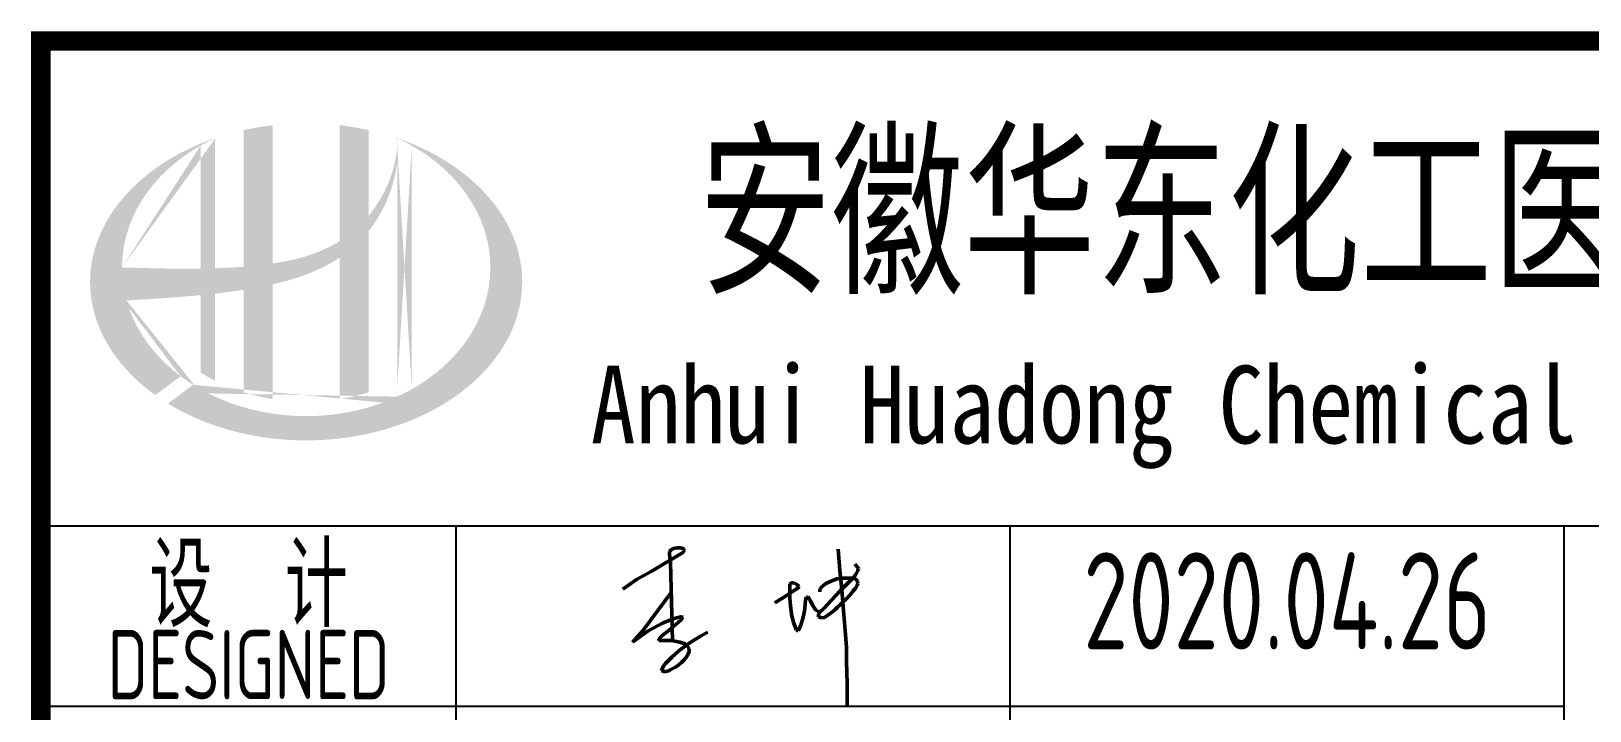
# Model space of a CAD drawing. Extents: x 1151645 to 1632247, y -116298 to 25377.
# Drawn here: x 1408196 to 1413823, y -96415 to -93963 of the extents above; entities that cross this region are included whole.
import ezdxf
from ezdxf.enums import TextEntityAlignment as Align

# ---------------------------------------------------------------- set-up
doc = ezdxf.new("R2010")
doc.units = 0
doc.header["$LTSCALE"] = 1000
doc.header["$MEASUREMENT"] = 0
doc.linetypes.add('2', pattern=[18.5, 12, -3, 0.5, -3])
doc.layers.get('0').update_dxf_attribs({"linetype": 'CONTINUOUS'})
doc.styles.add('AHD', font='sceie.shx', dxfattribs={"width": 0.7, "bigfont": 'sceic.shx'})
doc.styles.add('ECEC_TQ_S', font='')
doc.styles.add('sceie', font='sceie.shx', dxfattribs={"width": 0.7, "bigfont": 'sceic.shx'})
doc.styles.get('ECEC_TQ_S').set_extended_font_data('SimSun')

# ---------------------------------------------------------------- blocks, each defined once
blk = doc.blocks.new('qm')
at = {"lineweight": 50}
for p, q in [((-943370.6, -984436), (-943386.4, -984438.4)), ((-943358.3, -984436), (-943370.6, -984436)), ((-943347.6, -984439), (-943358.3, -984436)), ((-943465.8, -984521.4), (-943349.4, -984450.5)), ((-943396.1, -984445.4), (-943398.8, -984448.7)), ((-943398.8, -984448.7), (-943398.8, -984459)), ((-943398.8, -984459), (-943396.1, -984488.1)), ((-943386.4, -984438.4), (-943396.1, -984445.4)), ((-943396.1, -984488.1), (-943388.7, -984770.8)), ((-943349.4, -984450.5), (-943345.2, -984444.2)), ((-943345.2, -984444.2), (-943347.6, -984439)), ((-942790.9, -984440.7), (-942784.5, -984517.7)), ((-943547.1, -984570.6), (-943518.6, -984549.7)), ((-943518.6, -984549.7), (-943465.8, -984521.4)), ((-942815.2, -984555.8), (-942795.5, -984547)), ((-942795.5, -984547), (-942776.7, -984545.2)), ((-942784.5, -984517.7), (-942777.6, -984585.2)), ((-942776.7, -984545.2), (-942759.3, -984544.3)), ((-942759.3, -984544.3), (-942749.6, -984544.3)), ((-942752.8, -984559.9), (-942732.9, -984539.7)), ((-942749.6, -984544.3), (-942735.7, -984544.7)), ((-942735.7, -984544.7), (-942730, -984545.5)), ((-942732.9, -984539.7), (-942725.5, -984529.5)), ((-942718.3, -984507.7), (-942730.2, -984494.8)), ((-942730, -984545.5), (-942723.8, -984550.4)), ((-942725.5, -984529.5), (-942719.1, -984516.7)), ((-942723.8, -984550.4), (-942720.8, -984557)), ((-942719.1, -984516.7), (-942717.3, -984511)), ((-942717.3, -984511), (-942718.3, -984507.7)), ((-943568.4, -984584.4), (-943547.1, -984570.6)), ((-943393.3, -984596.7), (-943493.3, -984731.8)), ((-942978.2, -984608), (-942959.2, -984595.7)), ((-942960.5, -984562), (-942964.8, -984565.1)), ((-942964.8, -984565.1), (-942964.8, -984617.8)), ((-942950, -984562), (-942960.5, -984562)), ((-942959.2, -984595.7), (-942938.6, -984581.8)), ((-942941.4, -984566.4), (-942950, -984562)), ((-942930.9, -984574.6), (-942941.4, -984566.4)), ((-942938.6, -984581.8), (-942930.9, -984574.6)), ((-942857.2, -984594.1), (-942856.4, -984584.4)), ((-942856.4, -984584.4), (-942848.4, -984575.4)), ((-942848.4, -984575.4), (-942834.4, -984564.4)), ((-942834.4, -984564.4), (-942815.2, -984555.8)), ((-942814.3, -984623.8), (-942783, -984590.7)), ((-942783, -984590.7), (-942752.8, -984559.9)), ((-942777.6, -984585.2), (-942772.2, -984646.7)), ((-942742.2, -984598.4), (-942749.8, -984607.7)), ((-942736.3, -984591.1), (-942742.2, -984598.4)), ((-942730.4, -984584.2), (-942736.3, -984591.1)), ((-942725.6, -984577.1), (-942730.4, -984584.2)), ((-942722.2, -984570.7), (-942725.6, -984577.1)), ((-942719.7, -984563.8), (-942722.2, -984570.7)), ((-942720.8, -984557), (-942719.7, -984563.8)), ((-943018.8, -984634.4), (-942999.9, -984622.2)), ((-942999.9, -984622.2), (-942978.2, -984608)), ((-942964.8, -984617.8), (-942962.1, -984644.3)), ((-942962.1, -984644.3), (-942958.8, -984675)), ((-942912.2, -984664.1), (-942909.6, -984639.3)), ((-942909.6, -984639.3), (-942907.9, -984623.6)), ((-942907.9, -984623.6), (-942904.7, -984613.7)), ((-942904.7, -984613.7), (-942900.5, -984610.6)), ((-942900.5, -984610.6), (-942892.1, -984623.8)), ((-942892.1, -984623.8), (-942882.9, -984641.9)), ((-942882.9, -984641.9), (-942871.2, -984660.5)), ((-942871.2, -984660.5), (-942856.6, -984667.4)), ((-942855.7, -984666.2), (-942842.5, -984654.6)), ((-942842.5, -984654.6), (-942814.3, -984623.8)), ((-942802.7, -984658.6), (-942815.9, -984670.1)), ((-942792.4, -984649.6), (-942802.7, -984658.6)), ((-942781.5, -984639.7), (-942792.4, -984649.6)), ((-942772.3, -984630.7), (-942781.5, -984639.7)), ((-942761.4, -984620.1), (-942772.3, -984630.7)), ((-942772.2, -984646.7), (-942766.2, -984719.5)), ((-942749.8, -984607.7), (-942761.4, -984620.1)), ((-943476, -984734.3), (-943425.2, -984707.2)), ((-943425.2, -984707.2), (-943382.4, -984690.6)), ((-943357.6, -984694.6), (-943400.6, -984732)), ((-943382.4, -984690.6), (-943355, -984683.3)), ((-943350.7, -984686.1), (-943357.6, -984694.6)), ((-943355, -984683.3), (-943350.7, -984686.1)), ((-942958.8, -984675), (-942951.1, -984704.5)), ((-942951.1, -984704.5), (-942940.7, -984732.2)), ((-942935, -984735.3), (-942925, -984714.3)), ((-942925, -984714.3), (-942916.9, -984685.4)), ((-942916.9, -984685.4), (-942912.2, -984664.1)), ((-942860.9, -984673.9), (-942855.7, -984666.2)), ((-942860.9, -984684.9), (-942860.9, -984673.9)), ((-942850.6, -984688.5), (-942860.9, -984684.9)), ((-942840.3, -984686.5), (-942850.6, -984688.5)), ((-942827.9, -984678.2), (-942840.3, -984686.5)), ((-942815.9, -984670.1), (-942827.9, -984678.2)), ((-943493.3, -984731.8), (-943532.7, -984775.8)), ((-943532.7, -984775.8), (-943476, -984734.3)), ((-943426.7, -984752.5), (-943437.7, -984764.8)), ((-943437.7, -984764.8), (-943437.7, -984770)), ((-943437.7, -984770), (-943392.9, -984770)), ((-943400.6, -984732), (-943426.7, -984752.5)), ((-943392.9, -984770), (-943380.2, -984772.5)), ((-943380.2, -984772.5), (-943361.5, -984776)), ((-943328.1, -984779), (-943287.8, -984753.7)), ((-943287.8, -984753.7), (-943261.2, -984739.1)), ((-942940.7, -984732.2), (-942935, -984735.3)), ((-942766.2, -984719.5), (-942760.9, -984794)), ((-943413.6, -984852.5), (-943391, -984829.4)), ((-943391, -984829.4), (-943365.3, -984806.5)), ((-943365.3, -984806.5), (-943328.1, -984779)), ((-943361.5, -984776), (-943344.6, -984782.3)), ((-943344.6, -984782.3), (-943334.6, -984788.5)), ((-943333, -984820.9), (-943340.3, -984832.4)), ((-943334.6, -984788.5), (-943328.5, -984800.6)), ((-943328.5, -984809.7), (-943333, -984820.9)), ((-943328.5, -984800.6), (-943328.5, -984809.7)), ((-942760.9, -984794), (-942760.9, -984848.2)), ((-943427.9, -984878.6), (-943422.3, -984863.8)), ((-943424, -984881), (-943427.9, -984878.6)), ((-943412.8, -984881), (-943424, -984881)), ((-943422.3, -984863.8), (-943413.6, -984852.5)), ((-943401.6, -984879.3), (-943412.8, -984881)), ((-943397, -984875.8), (-943401.6, -984879.3)), ((-943387.2, -984871.2), (-943397, -984875.8)), ((-943377.6, -984865.5), (-943387.2, -984871.2)), ((-943364.9, -984856.8), (-943377.6, -984865.5)), ((-943354.6, -984848.2), (-943364.9, -984856.8)), ((-943347.5, -984841), (-943354.6, -984848.2)), ((-943340.3, -984832.4), (-943347.5, -984841)), ((-942760.9, -984848.2), (-942758, -984923.5)), ((-942758, -984923.5), (-942758, -985007.1))]:
    blk.add_line(p, q, dxfattribs=at)
at = {"style": 'sceie', "width": 0.8}
for p in [(-941169.6, -984626.3), (-941208.7, -985276.9), (-941182.6, -985940.5), (-941143.6, -986591.1), (-941130.5, -987189.7)]:
    blk.add_attdef('2020.04.26', text='', height=350, dxfattribs=at).set_placement(p, align=Align.MIDDLE)

msp = doc.modelspace()

# ---------------------------------------------------------------- hatches: boundary and pattern name
h = msp.add_hatch(color=256)
edge = h.paths.add_edge_path()
edge.add_spline(control_points=[(1409067.7, -94876.4), (1409073.8, -94875.1), (1409079.9, -94873.6), (1409129, -94861.8), (1409171.5, -94848.8), (1409246.5, -94817.6), (1409279.5, -94800.7), (1409310.3, -94780.1)], knot_values=[61.629012, 61.629012, 61.629012, 61.629012, 63.330431, 63.330431, 75.353634, 75.353634, 85.398649, 85.398649, 85.398649, 85.398649], degree=3, periodic=0)
edge.add_line((1409310.3, -94780.1), (1409310.3, -95290.3))
edge.add_spline(control_points=[(1409310.3, -95290.3), (1409327.5, -95287.6), (1409344.5, -95284.2), (1409379.3, -95276.2), (1409397, -95271.4), (1409414.3, -95265.9)], knot_values=[4.908456, 4.908456, 4.908456, 4.908456, 4.992821, 4.992821, 5.083034, 5.083034, 5.083034, 5.083034], degree=3, periodic=0)
edge.add_line((1409414.3, -95265.9), (1409414.3, -94684.5))
edge.add_spline(control_points=[(1409414.3, -94684.5), (1409423, -94673.5), (1409431.2, -94662.2), (1409457.3, -94622.5), (1409472.9, -94592.6), (1409502.2, -94519.8), (1409513.4, -94476), (1409518.1, -94430.7), (1409518.2, -94429.4), (1409518.3, -94428.1)], knot_values=[97.991744, 97.991744, 97.991744, 97.991744, 101.64219, 101.64219, 110.337975, 110.337975, 121.934322, 121.934322, 122.270691, 122.270691, 122.270691, 122.270691], degree=3, periodic=0)
edge.add_line((1409518.3, -94428.1), (1409518.3, -94357.7))
edge.add_spline(control_points=[(1409518.3, -94357.7), (1409518.2, -94365.3), (1409517.9, -94373), (1409517.3, -94380.7)], knot_values=[126.194075, 126.194075, 126.194075, 126.194075, 128.396762, 128.396762, 128.396762, 128.396762], degree=3, periodic=0)
edge.add_spline(control_points=[(1409517.3, -94380.7), (1409516.9, -94386.9), (1409516.2, -94393.1), (1409515.5, -94399.3)], knot_values=[124.417049, 124.417049, 124.417049, 124.417049, 126.194075, 126.194075, 126.194075, 126.194075], degree=3, periodic=0)
edge.add_spline(control_points=[(1409515.5, -94399.3), (1409514.3, -94408.5), (1409512.8, -94417.6), (1409511.1, -94426.7)], knot_values=[121.80529, 121.80529, 121.80529, 121.80529, 124.417049, 124.417049, 124.417049, 124.417049], degree=3, periodic=0)
edge.add_spline(control_points=[(1409511.1, -94426.7), (1409508.7, -94438.8), (1409505.7, -94451), (1409502.3, -94463)], knot_values=[118.31574, 118.31574, 118.31574, 118.31574, 121.80529, 121.80529, 121.80529, 121.80529], degree=3, periodic=0)
edge.add_spline(control_points=[(1409502.3, -94463), (1409498.7, -94475.1), (1409494.7, -94487.1), (1409490.2, -94499)], knot_values=[114.795988, 114.795988, 114.795988, 114.795988, 118.31574, 118.31574, 118.31574, 118.31574], degree=3, periodic=0)
edge.add_spline(control_points=[(1409490.2, -94499), (1409485.7, -94510.7), (1409480.7, -94522.2), (1409475.3, -94533.5)], knot_values=[111.329641, 111.329641, 111.329641, 111.329641, 114.795988, 114.795988, 114.795988, 114.795988], degree=3, periodic=0)
edge.add_spline(control_points=[(1409475.3, -94533.5), (1409469.7, -94545.1), (1409463.7, -94556.4), (1409457.3, -94567.5)], knot_values=[107.79529, 107.79529, 107.79529, 107.79529, 111.329641, 111.329641, 111.329641, 111.329641], degree=3, periodic=0)
edge.add_spline(control_points=[(1409457.3, -94567.5), (1409451, -94578.3), (1409444.2, -94588.9), (1409437.1, -94599.2)], knot_values=[104.343579, 104.343579, 104.343579, 104.343579, 107.79529, 107.79529, 107.79529, 107.79529], degree=3, periodic=0)
edge.add_spline(control_points=[(1409437.1, -94599.2), (1409429.9, -94609.5), (1409422.3, -94619.6), (1409414.3, -94629.3)], knot_values=[100.8507, 100.8507, 100.8507, 100.8507, 104.343579, 104.343579, 104.343579, 104.343579], degree=3, periodic=0)
edge.add_line((1409414.3, -94629.3), (1409414.3, -94320))
edge.add_spline(control_points=[(1409414.3, -94320), (1409380.3, -94312.4), (1409345.5, -94306.6), (1409310.3, -94302.5)], knot_values=[4.423999, 4.423999, 4.423999, 4.423999, 4.558741, 4.558741, 4.558741, 4.558741], degree=3, periodic=0)
edge.add_line((1409310.3, -94302.5), (1409310.3, -94720.6))
edge.add_spline(control_points=[(1409310.3, -94720.6), (1409238.4, -94765.2), (1409154.2, -94788.4), (1409067.7, -94801.4)], knot_values=[63.246215, 63.246215, 63.246215, 63.246215, 87.689124, 87.689124, 87.689124, 87.689124], degree=3, periodic=0)
edge.add_line((1409067.7, -94801.4), (1409067.7, -94302.5))
edge.add_spline(control_points=[(1409067.7, -94302.5), (1409032.5, -94306.6), (1408997.7, -94312.4), (1408963.7, -94320)], knot_values=[4.866038, 4.866038, 4.866038, 4.866038, 5.000777, 5.000777, 5.000777, 5.000777], degree=3, periodic=0)
edge.add_line((1408963.7, -94320), (1408963.7, -94812.8))
edge.add_spline(control_points=[(1408963.7, -94812.8), (1408962, -94813), (1408927, -94815.6), (1408892.4, -94817.4), (1408859.7, -94818.4)], knot_values=[43.657356, 43.657356, 43.657356, 43.657356, 44.134253, 53.497092, 53.497092, 53.497092, 53.497092], degree=3, periodic=0)
edge.add_line((1408859.7, -94818.4), (1408859.7, -94349.3))
edge.add_spline(control_points=[(1408859.7, -94349.3), (1408842.6, -94355.1), (1408825.9, -94361.4), (1408809.5, -94368.1)], knot_values=[5.14157, 5.14157, 5.14157, 5.14157, 5.212921, 5.212921, 5.212921, 5.212921], degree=3, periodic=0)
edge.add_spline(control_points=[(1408809.5, -94368.1), (1408802.6, -94371), (1408795.7, -94373.9), (1408763.5, -94388.1), (1408739, -94400.3), (1408715.5, -94413.5)], knot_values=[5.212921, 5.212921, 5.212921, 5.212921, 5.24296, 5.24296, 5.355623, 5.355623, 5.355623, 5.355623], degree=3, periodic=0)
edge.add_spline(control_points=[(1408715.5, -94413.5), (1408700.6, -94421.9), (1408686.1, -94430.6), (1408672.1, -94439.7)], knot_values=[5.355623, 5.355623, 5.355623, 5.355623, 5.426974, 5.426974, 5.426974, 5.426974], degree=3, periodic=0)
edge.add_spline(control_points=[(1408672.1, -94439.7), (1408664.7, -94444.5), (1408657.5, -94449.5), (1408644, -94458.9), (1408637.7, -94463.5), (1408631.6, -94468.1)], knot_values=[5.426974, 5.426974, 5.426974, 5.426974, 5.464765, 5.464765, 5.498325, 5.498325, 5.498325, 5.498325], degree=3, periodic=0)
edge.add_spline(control_points=[(1408631.6, -94468.1), (1408605.5, -94487.6), (1408581.4, -94508.5), (1408559.6, -94530.5)], knot_values=[5.498325, 5.498325, 5.498325, 5.498325, 5.641027, 5.641027, 5.641027, 5.641027], degree=3, periodic=0)
edge.add_spline(control_points=[(1408559.6, -94530.5), (1408552.6, -94537.5), (1408545.8, -94544.6), (1408525.4, -94567.2), (1408512.5, -94583), (1408500.7, -94599.2)], knot_values=[5.641027, 5.641027, 5.641027, 5.641027, 5.686569, 5.686569, 5.783729, 5.783729, 5.783729, 5.783729], degree=3, periodic=0)
edge.add_spline(control_points=[(1408500.7, -94599.2), (1408485.6, -94620), (1408472.3, -94641.4), (1408459.2, -94666.4), (1408457.5, -94669.5), (1408456, -94672.7)], knot_values=[5.783729, 5.783729, 5.783729, 5.783729, 5.908374, 5.908374, 5.92643, 5.92643, 5.92643, 5.92643], degree=3, periodic=0)
edge.add_spline(control_points=[(1408456, -94672.7), (1408443.5, -94697.8), (1408433.5, -94723.5), (1408425.9, -94749.4)], knot_values=[5.92643, 5.92643, 5.92643, 5.92643, 6.069132, 6.069132, 6.069132, 6.069132], degree=3, periodic=0)
edge.add_spline(control_points=[(1408425.9, -94749.4), (1408422.7, -94760.5), (1408420, -94771.7), (1408414.6, -94797.8), (1408412.3, -94812.9), (1408410.9, -94827.9)], knot_values=[6.069132, 6.069132, 6.069132, 6.069132, 6.130179, 6.130179, 6.211834, 6.211834, 6.211834, 6.211834], degree=3, periodic=0)
edge.add_spline(control_points=[(1408410.9, -94827.9), (1408409.6, -94841.1), (1408409, -94854.3), (1408409, -94867.5)], knot_values=[6.211834, 6.211834, 6.211834, 6.211834, 6.283185, 6.283185, 6.283185, 6.283185], degree=3, periodic=0)
edge.add_spline(control_points=[(1408409, -94867.5), (1408409, -94876.8), (1408409.3, -94886.1), (1408409.9, -94895.5)], knot_values=[6.283185, 6.283185, 6.283185, 6.283185, 6.333655, 6.333655, 6.333655, 6.333655], degree=3, periodic=0)
edge.add_spline(control_points=[(1408409.9, -94895.5), (1408411.2, -94914.1), (1408413.7, -94932.7), (1408417.5, -94951.2)], knot_values=[6.333655, 6.333655, 6.333655, 6.333655, 6.434594, 6.434594, 6.434594, 6.434594], degree=3, periodic=0)
edge.add_spline(control_points=[(1408417.5, -94951.2), (1408417.7, -94952.5), (1408418, -94953.7), (1408421.9, -94972.2), (1408426.7, -94989.4), (1408432.5, -95006.4)], knot_values=[6.434594, 6.434594, 6.434594, 6.434594, 6.441278, 6.441278, 6.535532, 6.535532, 6.535532, 6.535532], degree=3, periodic=0)
edge.add_spline(control_points=[(1408432.5, -95006.4), (1408438.8, -95024.6), (1408446.3, -95042.7), (1408455, -95060.4)], knot_values=[6.535532, 6.535532, 6.535532, 6.535532, 6.636471, 6.636471, 6.636471, 6.636471], degree=3, periodic=0)
edge.add_spline(control_points=[(1408455, -95060.4), (1408457.3, -95064.9), (1408459.5, -95069.4), (1408468.9, -95087), (1408476.6, -95100.1), (1408484.9, -95112.9)], knot_values=[6.636471, 6.636471, 6.636471, 6.636471, 6.661894, 6.661894, 6.73741, 6.73741, 6.73741, 6.73741], degree=3, periodic=0)
edge.add_spline(control_points=[(1408484.9, -95112.9), (1408496.1, -95130.1), (1408508.5, -95146.9), (1408522, -95163.2)], knot_values=[6.73741, 6.73741, 6.73741, 6.73741, 6.838349, 6.838349, 6.838349, 6.838349], degree=3, periodic=0)
edge.add_spline(control_points=[(1408522, -95163.2), (1408527.9, -95170.4), (1408534.1, -95177.5), (1408548.6, -95193.4), (1408557.2, -95202.3), (1408566, -95210.9)], knot_values=[6.838349, 6.838349, 6.838349, 6.838349, 6.88251, 6.88251, 6.939288, 6.939288, 6.939288, 6.939288], degree=3, periodic=0)
edge.add_spline(control_points=[(1408566, -95210.9), (1408581.8, -95226.3), (1408598.7, -95241.1), (1408616.6, -95255.3)], knot_values=[6.939288, 6.939288, 6.939288, 6.939288, 7.040227, 7.040227, 7.040227, 7.040227], degree=3, periodic=0)
edge.add_spline(control_points=[(1408616.6, -95255.3), (1408625.5, -95262.4), (1408634.7, -95269.3), (1408644.2, -95276.1)], knot_values=[7.040227, 7.040227, 7.040227, 7.040227, 7.090696, 7.090696, 7.090696, 7.090696], degree=3, periodic=0)
edge.add_line((1408644.2, -95276.1), (1408735.3, -95207.7))
edge.add_ellipse((1409189, -94815.5), major_axis=(665, 0), ratio=0.806676, start_angle=192.819, end_angle=226.9853, ccw=False)
edge.add_spline(control_points=[(1408540.5, -94934.5), (1408564.6, -94933), (1408588.7, -94931.6), (1408677.3, -94926.1), (1408742.2, -94921.7), (1408807.7, -94915.4)], knot_values=[11.398263, 11.398263, 11.398263, 11.398263, 18.40729, 18.40729, 37.18094, 37.18094, 37.18094, 37.18094], degree=3, periodic=0)
edge.add_line((1408807.7, -94915.4), (1408807.7, -95194.5))
edge.add_spline(control_points=[(1408807.7, -95194.5), (1408811.2, -95196.7), (1408814.8, -95198.9), (1408831.8, -95209.1), (1408845.5, -95216.7), (1408859.7, -95223.8)], knot_values=[4.049945, 4.049945, 4.049945, 4.049945, 4.072021, 4.072021, 4.153257, 4.153257, 4.153257, 4.153257], degree=3, periodic=0)
edge.add_line((1408859.7, -95223.8), (1408859.7, -94910))
edge.add_spline(control_points=[(1408859.7, -94910), (1408891.9, -94906.3), (1408924.2, -94902.1), (1408959.1, -94896.7), (1408961.4, -94896.3), (1408963.7, -94896)], knot_values=[42.135009, 42.135009, 42.135009, 42.135009, 51.307228, 51.307228, 51.948574, 51.948574, 51.948574, 51.948574], degree=3, periodic=0)
edge.add_line((1408963.7, -94896), (1408963.7, -95265.9))
edge.add_spline(control_points=[(1408963.7, -95265.9), (1408997.3, -95276.4), (1409032.2, -95284.6), (1409067.7, -95290.3)], knot_values=[4.34174, 4.34174, 4.34174, 4.34174, 4.516316, 4.516316, 4.516316, 4.516316], degree=3, periodic=0)
edge.add_line((1409067.7, -95290.3), (1409067.7, -94876.4))
edge = h.paths.add_edge_path(flags=16)
edge.add_ellipse((1409189, -94815.5), major_axis=(665, 0), ratio=0.806676, start_angle=124.9875, end_angle=179.999, ccw=False)
edge.add_line((1408807.7, -94376), (1408807.7, -94819.6))
edge.add_spline(control_points=[(1408807.7, -94819.6), (1408712.3, -94820.9), (1408618.3, -94817.9), (1408524, -94815.5)], knot_values=[11.27373, 11.27373, 11.27373, 11.27373, 38.687513, 38.687513, 38.687513, 38.687513], degree=3, periodic=0)
edge = h.paths.add_edge_path()
edge.add_spline(control_points=[(1408690.2, -95306.6), (1408721.2, -95325.6), (1408754.3, -95342.9), (1408839, -95380.1), (1408892.3, -95398), (1409003, -95424.5), (1409060.4, -95433.2), (1409176.6, -95441), (1409235.3, -95440.1), (1409350.8, -95428.6), (1409407.7, -95418.1), (1409516.7, -95388), (1409568.9, -95368.5), (1409665.8, -95321.6), (1409710.5, -95294.3), (1409790.5, -95233.3), (1409825.7, -95199.7), (1409885, -95128.3), (1409909.1, -95090.4), (1409945.5, -95012.3), (1409957.8, -94972), (1409970.3, -94890.8), (1409970.6, -94849.9), (1409959.2, -94768.4), (1409947.3, -94727.9), (1409911.8, -94649.2), (1409888, -94610.9), (1409829.1, -94538.8), (1409794.1, -94504.8), (1409714.3, -94443.2), (1409669.5, -94415.5), (1409588.4, -94375.7), (1409554, -94361.5), (1409518.3, -94349.3)], knot_values=[0.886421, 0.886421, 0.886421, 0.886421, 1.040557, 1.040557, 1.261172, 1.261172, 1.481788, 1.481788, 1.702404, 1.702404, 1.92302, 1.92302, 2.143636, 2.143636, 2.364252, 2.364252, 2.584868, 2.584868, 2.805484, 2.805484, 3.026099, 3.026099, 3.246715, 3.246715, 3.46852, 3.46852, 3.690325, 3.690325, 3.91213, 3.91213, 4.133935, 4.133935, 4.283209, 4.283209, 4.283209, 4.283209], degree=3, periodic=0)
edge.add_line((1409518.3, -94349.3), (1409518.3, -94349.3))
edge.add_spline(control_points=[(1409518.3, -94349.4), (1409518.4, -94352.2), (1409518.4, -94354.9), (1409518.3, -94357.7)], knot_values=[128.396762, 128.396762, 128.396762, 128.396762, 129.192193, 129.192193, 129.192193, 129.192193], degree=3, periodic=0)
edge.add_line((1409518.3, -94357.7), (1409518.3, -95281.6))
edge.add_ellipse((1409189, -94815.5), major_axis=(665, 0), ratio=0.806676, start_angle=232.1054, end_angle=299.6833, ccw=False)
edge.add_line((1408780.5, -95238.8), (1408690.2, -95306.6))
edge = h.paths.add_edge_path(flags=16)
edge.add_ellipse((1409189, -94815.5), major_axis=(665, 0), ratio=0.806676, start_angle=304.9875, end_angle=415.0121, ccw=False)
edge.add_line((1409570.3, -95255), (1409570.3, -94376))
h = msp.add_hatch(color=256)
edge = h.paths.add_edge_path()
edge.add_spline(control_points=[(1409067.7, -94876.4), (1409073.8, -94875.1), (1409079.9, -94873.6), (1409129, -94861.8), (1409171.5, -94848.8), (1409246.5, -94817.6), (1409279.5, -94800.7), (1409310.3, -94780.1)], knot_values=[61.629012, 61.629012, 61.629012, 61.629012, 63.330431, 63.330431, 75.353634, 75.353634, 85.398649, 85.398649, 85.398649, 85.398649], degree=3, periodic=0)
edge.add_line((1409310.3, -94780.1), (1409310.3, -95290.3))
edge.add_spline(control_points=[(1409310.3, -95290.3), (1409327.5, -95287.6), (1409344.5, -95284.2), (1409379.3, -95276.2), (1409397, -95271.4), (1409414.3, -95265.9)], knot_values=[4.908456, 4.908456, 4.908456, 4.908456, 4.992821, 4.992821, 5.083034, 5.083034, 5.083034, 5.083034], degree=3, periodic=0)
edge.add_line((1409414.3, -95265.9), (1409414.3, -94684.5))
edge.add_spline(control_points=[(1409414.3, -94684.5), (1409423, -94673.5), (1409431.2, -94662.2), (1409457.3, -94622.5), (1409472.9, -94592.6), (1409502.2, -94519.8), (1409513.4, -94476), (1409518.1, -94430.7), (1409518.2, -94429.4), (1409518.3, -94428.1)], knot_values=[97.991744, 97.991744, 97.991744, 97.991744, 101.64219, 101.64219, 110.337975, 110.337975, 121.934322, 121.934322, 122.270691, 122.270691, 122.270691, 122.270691], degree=3, periodic=0)
edge.add_line((1409518.3, -94428.1), (1409518.3, -94357.7))
edge.add_spline(control_points=[(1409518.3, -94357.7), (1409518.2, -94365.3), (1409517.9, -94373), (1409517.3, -94380.7)], knot_values=[126.194075, 126.194075, 126.194075, 126.194075, 128.396762, 128.396762, 128.396762, 128.396762], degree=3, periodic=0)
edge.add_spline(control_points=[(1409517.3, -94380.7), (1409516.9, -94386.9), (1409516.2, -94393.1), (1409515.5, -94399.3)], knot_values=[124.417049, 124.417049, 124.417049, 124.417049, 126.194075, 126.194075, 126.194075, 126.194075], degree=3, periodic=0)
edge.add_spline(control_points=[(1409515.5, -94399.3), (1409514.3, -94408.5), (1409512.8, -94417.6), (1409511.1, -94426.7)], knot_values=[121.80529, 121.80529, 121.80529, 121.80529, 124.417049, 124.417049, 124.417049, 124.417049], degree=3, periodic=0)
edge.add_spline(control_points=[(1409511.1, -94426.7), (1409508.7, -94438.8), (1409505.7, -94451), (1409502.3, -94463)], knot_values=[118.31574, 118.31574, 118.31574, 118.31574, 121.80529, 121.80529, 121.80529, 121.80529], degree=3, periodic=0)
edge.add_spline(control_points=[(1409502.3, -94463), (1409498.7, -94475.1), (1409494.7, -94487.1), (1409490.2, -94499)], knot_values=[114.795988, 114.795988, 114.795988, 114.795988, 118.31574, 118.31574, 118.31574, 118.31574], degree=3, periodic=0)
edge.add_spline(control_points=[(1409490.2, -94499), (1409485.7, -94510.7), (1409480.7, -94522.2), (1409475.3, -94533.5)], knot_values=[111.329641, 111.329641, 111.329641, 111.329641, 114.795988, 114.795988, 114.795988, 114.795988], degree=3, periodic=0)
edge.add_spline(control_points=[(1409475.3, -94533.5), (1409469.7, -94545.1), (1409463.7, -94556.4), (1409457.3, -94567.5)], knot_values=[107.79529, 107.79529, 107.79529, 107.79529, 111.329641, 111.329641, 111.329641, 111.329641], degree=3, periodic=0)
edge.add_spline(control_points=[(1409457.3, -94567.5), (1409451, -94578.3), (1409444.2, -94588.9), (1409437.1, -94599.2)], knot_values=[104.343579, 104.343579, 104.343579, 104.343579, 107.79529, 107.79529, 107.79529, 107.79529], degree=3, periodic=0)
edge.add_spline(control_points=[(1409437.1, -94599.2), (1409429.9, -94609.5), (1409422.3, -94619.6), (1409414.3, -94629.3)], knot_values=[100.8507, 100.8507, 100.8507, 100.8507, 104.343579, 104.343579, 104.343579, 104.343579], degree=3, periodic=0)
edge.add_line((1409414.3, -94629.3), (1409414.3, -94320))
edge.add_spline(control_points=[(1409414.3, -94320), (1409380.3, -94312.4), (1409345.5, -94306.6), (1409310.3, -94302.5)], knot_values=[4.423999, 4.423999, 4.423999, 4.423999, 4.558741, 4.558741, 4.558741, 4.558741], degree=3, periodic=0)
edge.add_line((1409310.3, -94302.5), (1409310.3, -94720.6))
edge.add_spline(control_points=[(1409310.3, -94720.6), (1409238.4, -94765.2), (1409154.2, -94788.4), (1409067.7, -94801.4)], knot_values=[63.246215, 63.246215, 63.246215, 63.246215, 87.689124, 87.689124, 87.689124, 87.689124], degree=3, periodic=0)
edge.add_line((1409067.7, -94801.4), (1409067.7, -94302.5))
edge.add_spline(control_points=[(1409067.7, -94302.5), (1409032.5, -94306.6), (1408997.7, -94312.4), (1408963.7, -94320)], knot_values=[4.866038, 4.866038, 4.866038, 4.866038, 5.000777, 5.000777, 5.000777, 5.000777], degree=3, periodic=0)
edge.add_line((1408963.7, -94320), (1408963.7, -94812.8))
edge.add_spline(control_points=[(1408963.7, -94812.8), (1408962, -94813), (1408927, -94815.6), (1408892.4, -94817.4), (1408859.7, -94818.4)], knot_values=[43.657356, 43.657356, 43.657356, 43.657356, 44.134253, 53.497092, 53.497092, 53.497092, 53.497092], degree=3, periodic=0)
edge.add_line((1408859.7, -94818.4), (1408859.7, -94349.3))
edge.add_spline(control_points=[(1408859.7, -94349.3), (1408842.6, -94355.1), (1408825.9, -94361.4), (1408809.5, -94368.1)], knot_values=[5.14157, 5.14157, 5.14157, 5.14157, 5.212921, 5.212921, 5.212921, 5.212921], degree=3, periodic=0)
edge.add_spline(control_points=[(1408809.5, -94368.1), (1408802.6, -94371), (1408795.7, -94373.9), (1408763.5, -94388.1), (1408739, -94400.3), (1408715.5, -94413.5)], knot_values=[5.212921, 5.212921, 5.212921, 5.212921, 5.24296, 5.24296, 5.355623, 5.355623, 5.355623, 5.355623], degree=3, periodic=0)
edge.add_spline(control_points=[(1408715.5, -94413.5), (1408700.6, -94421.9), (1408686.1, -94430.6), (1408672.1, -94439.7)], knot_values=[5.355623, 5.355623, 5.355623, 5.355623, 5.426974, 5.426974, 5.426974, 5.426974], degree=3, periodic=0)
edge.add_spline(control_points=[(1408672.1, -94439.7), (1408664.7, -94444.5), (1408657.5, -94449.5), (1408644, -94458.9), (1408637.7, -94463.5), (1408631.6, -94468.1)], knot_values=[5.426974, 5.426974, 5.426974, 5.426974, 5.464765, 5.464765, 5.498325, 5.498325, 5.498325, 5.498325], degree=3, periodic=0)
edge.add_spline(control_points=[(1408631.6, -94468.1), (1408605.5, -94487.6), (1408581.4, -94508.5), (1408559.6, -94530.5)], knot_values=[5.498325, 5.498325, 5.498325, 5.498325, 5.641027, 5.641027, 5.641027, 5.641027], degree=3, periodic=0)
edge.add_spline(control_points=[(1408559.6, -94530.5), (1408552.6, -94537.5), (1408545.8, -94544.6), (1408525.4, -94567.2), (1408512.5, -94583), (1408500.7, -94599.2)], knot_values=[5.641027, 5.641027, 5.641027, 5.641027, 5.686569, 5.686569, 5.783729, 5.783729, 5.783729, 5.783729], degree=3, periodic=0)
edge.add_spline(control_points=[(1408500.7, -94599.2), (1408485.6, -94620), (1408472.3, -94641.4), (1408459.2, -94666.4), (1408457.5, -94669.5), (1408456, -94672.7)], knot_values=[5.783729, 5.783729, 5.783729, 5.783729, 5.908374, 5.908374, 5.92643, 5.92643, 5.92643, 5.92643], degree=3, periodic=0)
edge.add_spline(control_points=[(1408456, -94672.7), (1408443.5, -94697.8), (1408433.5, -94723.5), (1408425.9, -94749.4)], knot_values=[5.92643, 5.92643, 5.92643, 5.92643, 6.069132, 6.069132, 6.069132, 6.069132], degree=3, periodic=0)
edge.add_spline(control_points=[(1408425.9, -94749.4), (1408422.7, -94760.5), (1408420, -94771.7), (1408414.6, -94797.8), (1408412.3, -94812.9), (1408410.9, -94827.9)], knot_values=[6.069132, 6.069132, 6.069132, 6.069132, 6.130179, 6.130179, 6.211834, 6.211834, 6.211834, 6.211834], degree=3, periodic=0)
edge.add_spline(control_points=[(1408410.9, -94827.9), (1408409.6, -94841.1), (1408409, -94854.3), (1408409, -94867.5)], knot_values=[6.211834, 6.211834, 6.211834, 6.211834, 6.283185, 6.283185, 6.283185, 6.283185], degree=3, periodic=0)
edge.add_spline(control_points=[(1408409, -94867.5), (1408409, -94876.8), (1408409.3, -94886.1), (1408409.9, -94895.5)], knot_values=[6.283185, 6.283185, 6.283185, 6.283185, 6.333655, 6.333655, 6.333655, 6.333655], degree=3, periodic=0)
edge.add_spline(control_points=[(1408409.9, -94895.5), (1408411.2, -94914.1), (1408413.7, -94932.7), (1408417.5, -94951.2)], knot_values=[6.333655, 6.333655, 6.333655, 6.333655, 6.434594, 6.434594, 6.434594, 6.434594], degree=3, periodic=0)
edge.add_spline(control_points=[(1408417.5, -94951.2), (1408417.7, -94952.5), (1408418, -94953.7), (1408421.9, -94972.2), (1408426.7, -94989.4), (1408432.5, -95006.4)], knot_values=[6.434594, 6.434594, 6.434594, 6.434594, 6.441278, 6.441278, 6.535532, 6.535532, 6.535532, 6.535532], degree=3, periodic=0)
edge.add_spline(control_points=[(1408432.5, -95006.4), (1408438.8, -95024.6), (1408446.3, -95042.7), (1408455, -95060.4)], knot_values=[6.535532, 6.535532, 6.535532, 6.535532, 6.636471, 6.636471, 6.636471, 6.636471], degree=3, periodic=0)
edge.add_spline(control_points=[(1408455, -95060.4), (1408457.3, -95064.9), (1408459.5, -95069.4), (1408468.9, -95087), (1408476.6, -95100.1), (1408484.9, -95112.9)], knot_values=[6.636471, 6.636471, 6.636471, 6.636471, 6.661894, 6.661894, 6.73741, 6.73741, 6.73741, 6.73741], degree=3, periodic=0)
edge.add_spline(control_points=[(1408484.9, -95112.9), (1408496.1, -95130.1), (1408508.5, -95146.9), (1408522, -95163.2)], knot_values=[6.73741, 6.73741, 6.73741, 6.73741, 6.838349, 6.838349, 6.838349, 6.838349], degree=3, periodic=0)
edge.add_spline(control_points=[(1408522, -95163.2), (1408527.9, -95170.4), (1408534.1, -95177.5), (1408548.6, -95193.4), (1408557.2, -95202.3), (1408566, -95210.9)], knot_values=[6.838349, 6.838349, 6.838349, 6.838349, 6.88251, 6.88251, 6.939288, 6.939288, 6.939288, 6.939288], degree=3, periodic=0)
edge.add_spline(control_points=[(1408566, -95210.9), (1408581.8, -95226.3), (1408598.7, -95241.1), (1408616.6, -95255.3)], knot_values=[6.939288, 6.939288, 6.939288, 6.939288, 7.040227, 7.040227, 7.040227, 7.040227], degree=3, periodic=0)
edge.add_spline(control_points=[(1408616.6, -95255.3), (1408625.5, -95262.4), (1408634.7, -95269.3), (1408644.2, -95276.1)], knot_values=[7.040227, 7.040227, 7.040227, 7.040227, 7.090696, 7.090696, 7.090696, 7.090696], degree=3, periodic=0)
edge.add_line((1408644.2, -95276.1), (1408735.3, -95207.7))
edge.add_ellipse((1409189, -94815.5), major_axis=(665, 0), ratio=0.806676, start_angle=192.819, end_angle=226.9853, ccw=False)
edge.add_spline(control_points=[(1408540.5, -94934.5), (1408564.6, -94933), (1408588.7, -94931.6), (1408677.3, -94926.1), (1408742.2, -94921.7), (1408807.7, -94915.4)], knot_values=[11.398263, 11.398263, 11.398263, 11.398263, 18.40729, 18.40729, 37.18094, 37.18094, 37.18094, 37.18094], degree=3, periodic=0)
edge.add_line((1408807.7, -94915.4), (1408807.7, -95194.5))
edge.add_spline(control_points=[(1408807.7, -95194.5), (1408811.2, -95196.7), (1408814.8, -95198.9), (1408831.8, -95209.1), (1408845.5, -95216.7), (1408859.7, -95223.8)], knot_values=[4.049945, 4.049945, 4.049945, 4.049945, 4.072021, 4.072021, 4.153257, 4.153257, 4.153257, 4.153257], degree=3, periodic=0)
edge.add_line((1408859.7, -95223.8), (1408859.7, -94910))
edge.add_spline(control_points=[(1408859.7, -94910), (1408891.9, -94906.3), (1408924.2, -94902.1), (1408959.1, -94896.7), (1408961.4, -94896.3), (1408963.7, -94896)], knot_values=[42.135009, 42.135009, 42.135009, 42.135009, 51.307228, 51.307228, 51.948574, 51.948574, 51.948574, 51.948574], degree=3, periodic=0)
edge.add_line((1408963.7, -94896), (1408963.7, -95265.9))
edge.add_spline(control_points=[(1408963.7, -95265.9), (1408997.3, -95276.4), (1409032.2, -95284.6), (1409067.7, -95290.3)], knot_values=[4.34174, 4.34174, 4.34174, 4.34174, 4.516316, 4.516316, 4.516316, 4.516316], degree=3, periodic=0)
edge.add_line((1409067.7, -95290.3), (1409067.7, -94876.4))
edge = h.paths.add_edge_path(flags=16)
edge.add_ellipse((1409189, -94815.5), major_axis=(665, 0), ratio=0.806676, start_angle=124.9875, end_angle=179.999, ccw=False)
edge.add_line((1408807.7, -94376), (1408807.7, -94819.6))
edge.add_spline(control_points=[(1408807.7, -94819.6), (1408712.3, -94820.9), (1408618.3, -94817.9), (1408524, -94815.5)], knot_values=[11.27373, 11.27373, 11.27373, 11.27373, 38.687513, 38.687513, 38.687513, 38.687513], degree=3, periodic=0)
edge = h.paths.add_edge_path()
edge.add_spline(control_points=[(1408690.2, -95306.6), (1408721.2, -95325.6), (1408754.3, -95342.9), (1408839, -95380.1), (1408892.3, -95398), (1409003, -95424.5), (1409060.4, -95433.2), (1409176.6, -95441), (1409235.3, -95440.1), (1409350.8, -95428.6), (1409407.7, -95418.1), (1409516.7, -95388), (1409568.9, -95368.5), (1409665.8, -95321.6), (1409710.5, -95294.3), (1409790.5, -95233.3), (1409825.7, -95199.7), (1409885, -95128.3), (1409909.1, -95090.4), (1409945.5, -95012.3), (1409957.8, -94972), (1409970.3, -94890.8), (1409970.6, -94849.9), (1409959.2, -94768.4), (1409947.3, -94727.9), (1409911.8, -94649.2), (1409888, -94610.9), (1409829.1, -94538.8), (1409794.1, -94504.8), (1409714.3, -94443.2), (1409669.5, -94415.5), (1409588.4, -94375.7), (1409554, -94361.5), (1409518.3, -94349.3)], knot_values=[0.886421, 0.886421, 0.886421, 0.886421, 1.040557, 1.040557, 1.261172, 1.261172, 1.481788, 1.481788, 1.702404, 1.702404, 1.92302, 1.92302, 2.143636, 2.143636, 2.364252, 2.364252, 2.584868, 2.584868, 2.805484, 2.805484, 3.026099, 3.026099, 3.246715, 3.246715, 3.46852, 3.46852, 3.690325, 3.690325, 3.91213, 3.91213, 4.133935, 4.133935, 4.283209, 4.283209, 4.283209, 4.283209], degree=3, periodic=0)
edge.add_line((1409518.3, -94349.3), (1409518.3, -94349.3))
edge.add_spline(control_points=[(1409518.3, -94349.4), (1409518.4, -94352.2), (1409518.4, -94354.9), (1409518.3, -94357.7)], knot_values=[128.396762, 128.396762, 128.396762, 128.396762, 129.192193, 129.192193, 129.192193, 129.192193], degree=3, periodic=0)
edge.add_line((1409518.3, -94357.7), (1409518.3, -95281.6))
edge.add_ellipse((1409189, -94815.5), major_axis=(665, 0), ratio=0.806676, start_angle=232.1054, end_angle=299.6833, ccw=False)
edge.add_line((1408780.5, -95238.8), (1408690.2, -95306.6))
edge = h.paths.add_edge_path(flags=16)
edge.add_ellipse((1409189, -94815.5), major_axis=(665, 0), ratio=0.806676, start_angle=304.9875, end_angle=415.0121, ccw=False)
edge.add_line((1409570.3, -95255), (1409570.3, -94376))

# ---------------------------------------------------------------- linework, layer by layer
for p, q in [((1408231.1, -95748.1), (1426231.1, -95748.1)), ((1409731.1, -98998.1), (1409731.1, -95748.1)), ((1411731.1, -98998.1), (1411731.1, -95748.1)), ((1413731.1, -98998.1), (1413731.1, -95748.1)), ((1408231.1, -96398.1), (1413731.1, -96398.1))]:
    msp.add_line(p, q)
at = {"const_width": 70}
msp.add_lwpolyline([(1408231.1, -93998.1), (1408231.1, -99998.1)], dxfattribs=at)
msp.add_lwpolyline([(1426231.1, -93998.1, 70, 70, 0), (1408231.1, -93998.1, 70, 70, 0), (1408231.1, -99998.1, 0, 0, 0)], format="xyseb")

# ---------------------------------------------------------------- block references
at = {"color": 4, "linetype": '2'}
ref = msp.add_blockref('qm', (2353900.1, 888608.4), dxfattribs=at)
ref.add_attrib('2020.04.26', '2020.04.26', dxfattribs={"height": 350, "style": 'sceie', "width": 0.8}).set_placement((1412730.5, -96017.9), align=Align.MIDDLE)

# ---------------------------------------------------------------- texts
for s, height, style, width, p in [('安徽华东化工医药工程有限责任公司', 500, 'ECEC_TQ_S', 0.7, (1414426, -94598.1)), ('安徽华东化工医药工程有限责任公司', 500, 'ECEC_TQ_S', 0.7, (1414426, -94598.1)), ('Anhui Huadong Chemical & Medical Engineering Co.,Ltd', 280, 'ECEC_TQ_S', 0.85, (1414426, -95348.1)), ('Anhui Huadong Chemical & Medical Engineering Co.,Ltd', 280, 'ECEC_TQ_S', 0.85, (1414426, -95348.1)), ('设  计', 300, 'AHD', 0.8, (1408981.1, -95948.1)), ('设  计', 300, 'AHD', 0.8, (1408981.1, -95948.1)), ('DESIGNED', 250, 'AHD', 0.8, (1408981.1, -96248.1)), ('DESIGNED', 250, 'AHD', 0.8, (1408981.1, -96248.1))]:
    msp.add_text(s, height=height, dxfattribs=dict(style=style, width=width)).set_placement(p, align=Align.MIDDLE)

doc.saveas('drawing.dxf')
